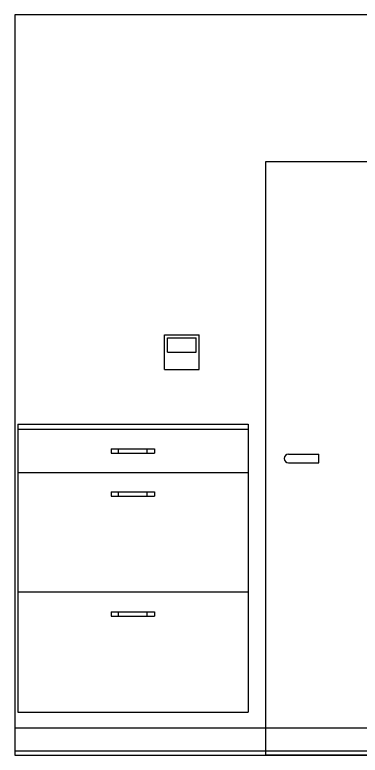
# Model space of a CAD drawing. Header units: millimetres. Extents: x 863 to 5283, y 810 to 2397.
# Drawn here: x 1585.3 to 1705.2, y 809.9 to 1067.1 of the extents above; entities that cross this region are included whole.
import ezdxf

# ---------------------------------------------------------------- set-up
doc = ezdxf.new("R2010")
doc.units = ezdxf.units.MM
for name, color, linetype in [('Listwy', 9, 'Continuous'), ('Meble', 42, 'Continuous'), ('Płytki', 254, 'Continuous'), ('Wbudowane', 175, 'Continuous'), ('Ściany', 7, 'Continuous')]:
    doc.layers.add(name, color=color, linetype=linetype)

# ---------------------------------------------------------------- blocks, each defined once
blk = doc.blocks.new('Z$W@#17410')
for p, q in [((0, 0), (0, 12)), ((0, 12), (12, 12)), ((1, 11), (11, 11)), ((1, 6), (1, 11)), ((11, 6), (11, 11)), ((12, 0), (12, 12)), ((1, 6), (11, 6)), ((0, 0), (12, 0))]:
    blk.add_line(p, q)
blk = doc.blocks.new('Z$W@#17713')
for p, q in [((0, 206.15), (0, 0)), ((98, 206.15), (0, 206.15)), ((98, 206.15), (98, 0)), ((8.03, 104.58), (18.53, 104.58)), ((18.53, 101.58), (18.53, 104.58)), ((8.03, 101.58), (18.53, 101.58))]:
    blk.add_line(p, q)
blk.add_arc((8.03, 103.08), 1.5, 90, 270)
at = {"layer": 'Ściany'}
blk.add_line((98, 0), (0, 0), dxfattribs=at)
blk = doc.blocks.new('Z$W@#20851')
for p, q in [((0, 1.5), (15, 1.5)), ((0, 1.5), (0, 0)), ((0, 0), (15, 0)), ((2.5, 0), (2.5, 1.5)), ((12.5, 0), (12.5, 1.5)), ((15, 1.5), (15, 0))]:
    blk.add_line(p, q)
blk = doc.blocks.new('Z$W@#14460')
for p, q in [((0, 100), (0, 0)), ((0, 100), (80, 100)), ((0, 98.2), (80, 98.2)), ((80, 100), (80, 0)), ((0, 83.2), (80, 83.2)), ((80, 41.6), (0, 41.6)), ((0, 0), (80, 0))]:
    blk.add_line(p, q)
for p in [(32.5, 89.95), (32.5, 74.95), (32.5, 33.35)]:
    blk.add_blockref('Z$W@#20851', p)

msp = doc.modelspace()

# ---------------------------------------------------------------- linework, layer by layer
for p, q in [((1585.291, 1067.117), (1585.291, 809.917)), ((1773.291, 1067.117), (1585.291, 1067.117)), ((1585.291, 809.917), (1773.291, 809.917))]:
    msp.add_line(p, q)
at = {"layer": 'Listwy'}
msp.add_line((1585.291, 819.417), (1773.291, 819.417), dxfattribs=at)
at = {"layer": 'Płytki'}
msp.add_line((1585.291, 811.417), (1773.291, 811.417), dxfattribs=at)

# ---------------------------------------------------------------- block references
at = {"layer": 'Meble'}
msp.add_blockref('Z$W@#14460', (1586.291, 824.917), dxfattribs=at)
at = {"layer": 'Wbudowane'}
msp.add_blockref('Z$W@#17410', (1637.291, 943.917), dxfattribs=at)
at = {"layer": 'Ściany'}
msp.add_blockref('Z$W@#17713', (1672.291, 809.917), dxfattribs=at)

doc.saveas('drawing.dxf')
